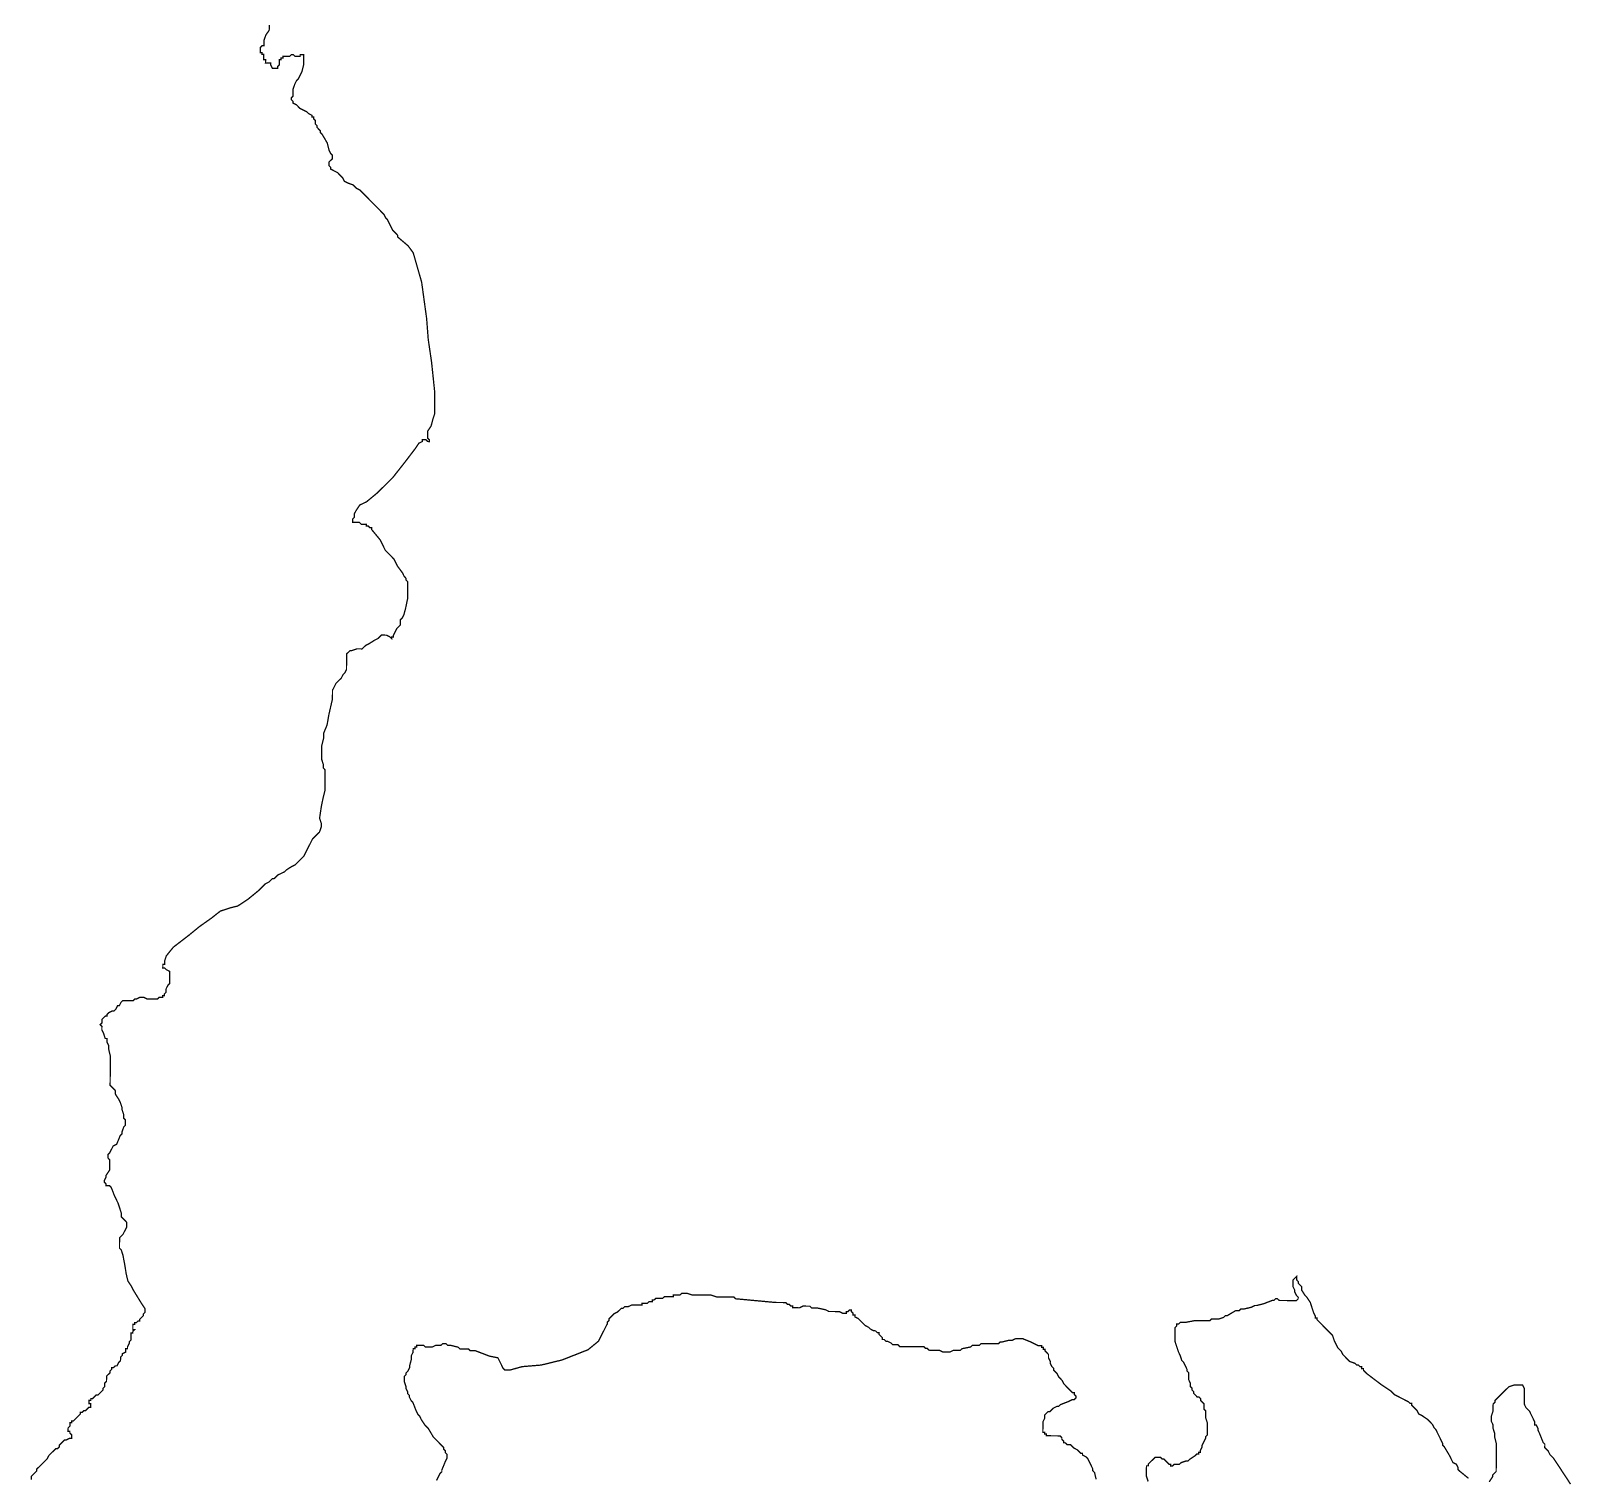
# Model space of a CAD drawing. Header units: metres. Extents: x 290190 to 339802, y 1811045 to 1991312.
# Drawn here: x 316633 to 320216, y 1868671 to 1872036 of the extents above; entities that cross this region are included whole.
import ezdxf

# ---------------------------------------------------------------- set-up
doc = ezdxf.new("R2010")
doc.units = ezdxf.units.M
doc.header["$MEASUREMENT"] = 0
doc.layers.add('HAZARDS LINE', color=1, linetype='Continuous')

msp = doc.modelspace()

# ---------------------------------------------------------------- linework, layer by layer
at = {"layer": 'HAZARDS LINE', "lineweight": 18}
for points in [[(316634.7, 1868665.9, 3.02, 3.02, 0), (316634.8, 1868673.9, 3.02, 3.02, 0), (316638.8, 1868677.9, 3.02, 3.02, 0), (316642.9, 1868681.9, 3.02, 3.02, 0), (316646.9, 1868685.9, 3.02, 3.02, 0), (316647, 1868690, 3.02, 3.02, 0), (316651, 1868694, 3.02, 3.02, 0), (316655.1, 1868698, 3.02, 3.02, 0), (316659.1, 1868702, 3.02, 3.02, 0), (316663.2, 1868706, 3.02, 3.02, 0), (316667.2, 1868710, 3.02, 3.02, 0), (316671.3, 1868714, 3.02, 3.02, 0), (316675.4, 1868722, 3.02, 3.02, 0), (316679.4, 1868726, 3.02, 3.02, 0), (316683.5, 1868730, 3.02, 3.02, 0), (316691.6, 1868738, 3.02, 3.02, 0), (316695.6, 1868738, 3.02, 3.02, 0), (316699.6, 1868742, 3.02, 3.02, 0), (316699.7, 1868746, 3.02, 3.02, 0), (316703.7, 1868750, 3.02, 3.02, 0), (316707.8, 1868754, 3.02, 3.02, 0), (316711.8, 1868758, 3.02, 3.02, 0), (316715.9, 1868758, 3.02, 3.02, 0), (316723.9, 1868762, 3.02, 3.02, 0), (316728, 1868761.9, 3.02, 3.02, 0), (316728, 1868766, 3.02, 3.02, 0), (316728, 1868770, 3.02, 3.02, 0), (316724, 1868774.1, 3.02, 3.02, 0), (316724, 1868778.1, 3.02, 3.02, 0), (316720, 1868778.1, 3.02, 3.02, 0), (316720, 1868782.1, 3.02, 3.02, 0), (316720.1, 1868786.2, 3.02, 3.02, 0), (316724.1, 1868790.2, 3.02, 3.02, 0), (316724.1, 1868794.2, 3.02, 3.02, 0), (316724.2, 1868798.2, 3.02, 3.02, 0), (316728.2, 1868798.2, 3.02, 3.02, 0), (316728.2, 1868802.2, 3.02, 3.02, 0), (316732.2, 1868802.2, 3.02, 3.02, 0), (316736.3, 1868806.2, 3.02, 3.02, 0), (316740.3, 1868810.2, 3.02, 3.02, 0), (316744.4, 1868814.2, 3.02, 3.02, 0), (316748.4, 1868818.2, 3.02, 3.02, 0), (316748.5, 1868822.2, 3.02, 3.02, 0), (316752.5, 1868822.2, 3.02, 3.02, 0), (316756.5, 1868826.2, 3.02, 3.02, 0), (316760.6, 1868826.2, 3.02, 3.02, 0), (316764.6, 1868830.2, 3.02, 3.02, 0), (316768.7, 1868834.2, 3.02, 3.02, 0), (316772.7, 1868834.1, 3.02, 3.02, 0), (316772.7, 1868838.2, 3.02, 3.02, 0), (316772.8, 1868842.2, 3.02, 3.02, 0), (316768.7, 1868842.2, 3.02, 3.02, 0), (316768.8, 1868846.3, 3.02, 3.02, 0), (316768.8, 1868850.3, 3.02, 3.02, 0), (316772.8, 1868850.3, 3.02, 3.02, 0), (316772.8, 1868854.3, 3.02, 3.02, 0), (316776.9, 1868854.3, 3.02, 3.02, 0), (316780.9, 1868858.3, 3.02, 3.02, 0), (316785, 1868862.3, 3.02, 3.02, 0), (316789, 1868862.2, 3.02, 3.02, 0), (316793, 1868866.2, 3.02, 3.02, 0), (316797.1, 1868870.2, 3.02, 3.02, 0), (316801.1, 1868874.2, 3.02, 3.02, 0), (316801.2, 1868878.3, 3.02, 3.02, 0), (316805.2, 1868882.3, 3.02, 3.02, 0), (316805.2, 1868886.3, 3.02, 3.02, 0), (316805.3, 1868890.3, 3.02, 3.02, 0), (316809.3, 1868894.3, 3.02, 3.02, 0), (316809.3, 1868898.3, 3.02, 3.02, 0), (316809.4, 1868902.4, 3.02, 3.02, 0), (316809.4, 1868906.4, 3.02, 3.02, 0), (316813.5, 1868910.4, 3.02, 3.02, 0), (316817.5, 1868914.4, 3.02, 3.02, 0), (316817.5, 1868918.4, 3.02, 3.02, 0), (316821.6, 1868922.4, 3.02, 3.02, 0), (316821.6, 1868926.5, 3.02, 3.02, 0), (316825.6, 1868926.4, 3.02, 3.02, 0), (316829.7, 1868930.4, 3.02, 3.02, 0), (316833.7, 1868930.4, 3.02, 3.02, 0), (316837.8, 1868938.4, 3.02, 3.02, 0), (316841.8, 1868942.4, 3.02, 3.02, 0), (316841.9, 1868946.5, 3.02, 3.02, 0), (316841.9, 1868950.5, 3.02, 3.02, 0), (316845.9, 1868954.5, 3.02, 3.02, 0), (316846, 1868958.5, 3.02, 3.02, 0), (316854, 1868962.5, 3.02, 3.02, 0), (316854.1, 1868966.5, 3.02, 3.02, 0), (316854.1, 1868970.5, 3.02, 3.02, 0), (316858.1, 1868970.5, 3.02, 3.02, 0), (316858.1, 1868974.5, 3.02, 3.02, 0), (316862.2, 1868982.6, 3.02, 3.02, 0), (316862.2, 1868986.6, 3.02, 3.02, 0), (316866.3, 1868990.6, 3.02, 3.02, 0), (316866.3, 1868994.6, 3.02, 3.02, 0), (316866.4, 1868998.7, 3.02, 3.02, 0), (316866.4, 1869002.7, 3.02, 3.02, 0), (316866.4, 1869006.7, 3.02, 3.02, 0), (316870.4, 1869006.7, 3.02, 3.02, 0), (316870.5, 1869010.7, 3.02, 3.02, 0), (316874.5, 1869014.7, 3.02, 3.02, 0), (316870.5, 1869014.7, 3.02, 3.02, 0), (316870.5, 1869018.8, 3.02, 3.02, 0), (316870.5, 1869022.8, 3.02, 3.02, 0), (316870.6, 1869026.8, 3.02, 3.02, 0), (316874.6, 1869026.8, 3.02, 3.02, 0), (316874.6, 1869030.8, 3.02, 3.02, 0), (316878.6, 1869030.8, 3.02, 3.02, 0), (316882.7, 1869034.8, 3.02, 3.02, 0), (316886.7, 1869034.8, 3.02, 3.02, 0), (316886.7, 1869038.8, 3.02, 3.02, 0), (316890.8, 1869042.8, 3.02, 3.02, 0), (316894.8, 1869046.8, 3.02, 3.02, 0), (316894.9, 1869050.8, 3.02, 3.02, 0), (316898.9, 1869054.8, 3.02, 3.02, 0), (316898.9, 1869058.9, 3.02, 3.02, 0), (316899, 1869062.9, 3.02, 3.02, 0), (316891, 1869075, 3.02, 3.02, 0), (316871.1, 1869107.4, 3.02, 3.02, 0), (316867.1, 1869115.4, 3.02, 3.02, 0), (316859.1, 1869127.6, 3.02, 3.02, 0), (316855.2, 1869143.7, 3.02, 3.02, 0), (316851.3, 1869167.9, 3.02, 3.02, 0), (316847.4, 1869188, 3.02, 3.02, 0), (316843.5, 1869200.2, 3.02, 3.02, 0), (316839.5, 1869204.2, 3.02, 3.02, 0), (316839.5, 1869208.2, 3.02, 3.02, 0), (316839.5, 1869212.3, 3.02, 3.02, 0), (316839.5, 1869216.3, 3.02, 3.02, 0), (316839.6, 1869220.3, 3.02, 3.02, 0), (316839.6, 1869228.4, 3.02, 3.02, 0), (316847.7, 1869236.4, 3.02, 3.02, 0), (316851.8, 1869244.4, 3.02, 3.02, 0), (316855.9, 1869252.4, 3.02, 3.02, 0), (316855.9, 1869260.5, 3.02, 3.02, 0), (316856, 1869264.5, 3.02, 3.02, 0), (316852, 1869268.6, 3.02, 3.02, 0), (316844, 1869276.7, 3.02, 3.02, 0), (316844, 1869284.7, 3.02, 3.02, 0), (316840.1, 1869296.8, 3.02, 3.02, 0), (316836.1, 1869308.9, 3.02, 3.02, 0), (316828.2, 1869325.1, 3.02, 3.02, 0), (316820.2, 1869345.3, 3.02, 3.02, 0), (316816.2, 1869349.3, 3.02, 3.02, 0), (316808.2, 1869349.4, 3.02, 3.02, 0), (316808.2, 1869353.4, 3.02, 3.02, 0), (316804.2, 1869357.5, 3.02, 3.02, 0), (316804.2, 1869361.5, 3.02, 3.02, 0), (316808.3, 1869369.5, 3.02, 3.02, 0), (316808.3, 1869373.5, 3.02, 3.02, 0), (316816.5, 1869385.6, 3.02, 3.02, 0), (316816.5, 1869397.6, 3.02, 3.02, 0), (316816.6, 1869409.7, 3.02, 3.02, 0), (316812.6, 1869413.8, 3.02, 3.02, 0), (316812.7, 1869421.8, 3.02, 3.02, 0), (316816.7, 1869425.8, 3.02, 3.02, 0), (316820.8, 1869433.9, 3.02, 3.02, 0), (316824.9, 1869441.9, 3.02, 3.02, 0), (316833, 1869445.9, 3.02, 3.02, 0), (316841.1, 1869465.9, 3.02, 3.02, 0), (316845.2, 1869469.9, 3.02, 3.02, 0), (316845.2, 1869474, 3.02, 3.02, 0), (316849.3, 1869486, 3.02, 3.02, 0), (316853.4, 1869490, 3.02, 3.02, 0), (316853.4, 1869494.1, 3.02, 3.02, 0), (316853.4, 1869498.1, 3.02, 3.02, 0), (316853.4, 1869502.1, 3.02, 3.02, 0), (316849.4, 1869506.2, 3.02, 3.02, 0), (316849.5, 1869510.2, 3.02, 3.02, 0), (316849.5, 1869514.2, 3.02, 3.02, 0), (316845.5, 1869526.3, 3.02, 3.02, 0), (316845.6, 1869530.4, 3.02, 3.02, 0), (316841.6, 1869542.5, 3.02, 3.02, 0), (316837.6, 1869550.5, 3.02, 3.02, 0), (316829.7, 1869562.7, 3.02, 3.02, 0), (316829.7, 1869566.7, 3.02, 3.02, 0), (316829.7, 1869570.7, 3.02, 3.02, 0), (316821.7, 1869578.8, 3.02, 3.02, 0), (316817.7, 1869582.9, 3.02, 3.02, 0), (316817.7, 1869586.9, 3.02, 3.02, 0), (316817.8, 1869590.9, 3.02, 3.02, 0), (316817.8, 1869599, 3.02, 3.02, 0), (316817.9, 1869611.1, 3.02, 3.02, 0), (316818.1, 1869639.3, 3.02, 3.02, 0), (316818.1, 1869647.3, 3.02, 3.02, 0), (316818.1, 1869651.3, 3.02, 3.02, 0), (316814.2, 1869667.5, 3.02, 3.02, 0), (316814.2, 1869671.5, 3.02, 3.02, 0), (316814.3, 1869675.5, 3.02, 3.02, 0), (316810.3, 1869683.6, 3.02, 3.02, 0), (316810.3, 1869691.7, 3.02, 3.02, 0), (316806.3, 1869691.7, 3.02, 3.02, 0), (316802.4, 1869703.8, 3.02, 3.02, 0), (316798.4, 1869711.9, 3.02, 3.02, 0), (316798.4, 1869715.9, 3.02, 3.02, 0), (316798.5, 1869719.9, 3.02, 3.02, 0), (316794.4, 1869724, 3.02, 3.02, 0), (316798.5, 1869728, 3.02, 3.02, 0), (316798.5, 1869732, 3.02, 3.02, 0), (316798.6, 1869736, 3.02, 3.02, 0), (316802.6, 1869740, 3.02, 3.02, 0), (316806.7, 1869744, 3.02, 3.02, 0), (316810.7, 1869744, 3.02, 3.02, 0), (316810.7, 1869748, 3.02, 3.02, 0), (316814.8, 1869752, 3.02, 3.02, 0), (316822.8, 1869756, 3.02, 3.02, 0), (316826.9, 1869756, 3.02, 3.02, 0), (316830.9, 1869760, 3.02, 3.02, 0), (316835, 1869768, 3.02, 3.02, 0), (316839, 1869768, 3.02, 3.02, 0), (316843.1, 1869776, 3.02, 3.02, 0), (316847.1, 1869780, 3.02, 3.02, 0), (316851.2, 1869780, 3.02, 3.02, 0), (316855.2, 1869780, 3.02, 3.02, 0), (316863.3, 1869779.9, 3.02, 3.02, 0), (316867.3, 1869779.9, 3.02, 3.02, 0), (316871.3, 1869779.9, 3.02, 3.02, 0), (316875.4, 1869783.9, 3.02, 3.02, 0), (316879.4, 1869783.8, 3.02, 3.02, 0), (316887.5, 1869787.8, 3.02, 3.02, 0), (316891.5, 1869787.8, 3.02, 3.02, 0), (316895.5, 1869787.8, 3.02, 3.02, 0), (316903.5, 1869783.7, 3.02, 3.02, 0), (316911.6, 1869783.6, 3.02, 3.02, 0), (316915.6, 1869783.6, 3.02, 3.02, 0), (316919.6, 1869783.6, 3.02, 3.02, 0), (316923.7, 1869783.6, 3.02, 3.02, 0), (316927.7, 1869783.5, 3.02, 3.02, 0), (316931.7, 1869787.5, 3.02, 3.02, 0), (316935.8, 1869787.5, 3.02, 3.02, 0), (316939.8, 1869787.5, 3.02, 3.02, 0), (316939.8, 1869791.5, 3.02, 3.02, 0), (316943.9, 1869791.5, 3.02, 3.02, 0), (316943.9, 1869795.5, 3.02, 3.02, 0), (316947.9, 1869799.5, 3.02, 3.02, 0), (316948, 1869807.6, 3.02, 3.02, 0), (316952.1, 1869815.6, 3.02, 3.02, 0), (316956.1, 1869819.6, 3.02, 3.02, 0), (316956.1, 1869823.6, 3.02, 3.02, 0), (316956.2, 1869827.6, 3.02, 3.02, 0), (316956.2, 1869835.7, 3.02, 3.02, 0), (316956.2, 1869839.7, 3.02, 3.02, 0), (316956.3, 1869843.8, 3.02, 3.02, 0), (316956.3, 1869847.8, 3.02, 3.02, 0), (316948.3, 1869851.9, 3.02, 3.02, 0), (316944.3, 1869855.9, 3.02, 3.02, 0), (316940.2, 1869855.9, 3.02, 3.02, 0), (316940.3, 1869860, 3.02, 3.02, 0), (316940.3, 1869864, 3.02, 3.02, 0), (316944.3, 1869864, 3.02, 3.02, 0), (316944.3, 1869868, 3.02, 3.02, 0), (316944.4, 1869872, 3.02, 3.02, 0), (316948.5, 1869884.1, 3.02, 3.02, 0), (316964.7, 1869904.1, 3.02, 3.02, 0), (317001.1, 1869932.1, 3.02, 3.02, 0), (317025.4, 1869952, 3.02, 3.02, 0), (317053.7, 1869972, 3.02, 3.02, 0), (317073.9, 1869988, 3.02, 3.02, 0), (317098.1, 1869995.9, 3.02, 3.02, 0), (317114.3, 1869999.8, 3.02, 3.02, 0), (317126.4, 1870007.8, 3.02, 3.02, 0), (317138.5, 1870015.8, 3.02, 3.02, 0), (317162.8, 1870035.7, 3.02, 3.02, 0), (317170.9, 1870043.7, 3.02, 3.02, 0), (317179, 1870051.7, 3.02, 3.02, 0), (317187.1, 1870055.7, 3.02, 3.02, 0), (317195.2, 1870063.7, 3.02, 3.02, 0), (317199.2, 1870063.7, 3.02, 3.02, 0), (317207.3, 1870071.7, 3.02, 3.02, 0), (317215.4, 1870075.7, 3.02, 3.02, 0), (317223.5, 1870079.6, 3.02, 3.02, 0), (317227.5, 1870083.7, 3.02, 3.02, 0), (317239.7, 1870091.6, 3.02, 3.02, 0), (317247.8, 1870095.6, 3.02, 3.02, 0), (317255.9, 1870103.6, 3.02, 3.02, 0), (317268, 1870115.6, 3.02, 3.02, 0), (317276.2, 1870131.7, 3.02, 3.02, 0), (317284.3, 1870147.7, 3.02, 3.02, 0), (317288.4, 1870155.8, 3.02, 3.02, 0), (317296.5, 1870163.8, 3.02, 3.02, 0), (317304.6, 1870171.8, 3.02, 3.02, 0), (317308.7, 1870183.8, 3.02, 3.02, 0), (317308.8, 1870191.9, 3.02, 3.02, 0), (317304.8, 1870204, 3.02, 3.02, 0), (317309, 1870232.1, 3.02, 3.02, 0), (317313.2, 1870252.2, 3.02, 3.02, 0), (317317.3, 1870268.3, 3.02, 3.02, 0), (317317.4, 1870284.4, 3.02, 3.02, 0), (317317.6, 1870316.6, 3.02, 3.02, 0), (317313.6, 1870320.7, 3.02, 3.02, 0), (317313.6, 1870324.7, 3.02, 3.02, 0), (317313.7, 1870328.7, 3.02, 3.02, 0), (317309.7, 1870340.9, 3.02, 3.02, 0), (317309.8, 1870357, 3.02, 3.02, 0), (317309.9, 1870373.1, 3.02, 3.02, 0), (317314, 1870389.2, 3.02, 3.02, 0), (317314.1, 1870401.2, 3.02, 3.02, 0), (317322.3, 1870421.3, 3.02, 3.02, 0), (317326.5, 1870445.5, 3.02, 3.02, 0), (317334.8, 1870481.6, 3.02, 3.02, 0), (317334.8, 1870485.7, 3.02, 3.02, 0), (317334.8, 1870489.7, 3.02, 3.02, 0), (317334.9, 1870501.8, 3.02, 3.02, 0), (317339, 1870509.8, 3.02, 3.02, 0), (317343, 1870517.8, 3.02, 3.02, 0), (317347.1, 1870521.8, 3.02, 3.02, 0), (317355.2, 1870529.8, 3.02, 3.02, 0), (317359.3, 1870537.9, 3.02, 3.02, 0), (317363.3, 1870541.9, 3.02, 3.02, 0), (317367.4, 1870549.9, 3.02, 3.02, 0), (317367.5, 1870566, 3.02, 3.02, 0), (317367.6, 1870582.1, 3.02, 3.02, 0), (317367.6, 1870586.1, 3.02, 3.02, 0), (317371.7, 1870590.1, 3.02, 3.02, 0), (317375.7, 1870594.1, 3.02, 3.02, 0), (317379.8, 1870594.1, 3.02, 3.02, 0), (317391.9, 1870598.1, 3.02, 3.02, 0), (317403.9, 1870598, 3.02, 3.02, 0), (317412, 1870606, 3.02, 3.02, 0), (317420.1, 1870610, 3.02, 3.02, 0), (317432.2, 1870617.9, 3.02, 3.02, 0), (317440.3, 1870621.9, 3.02, 3.02, 0), (317448.4, 1870629.9, 3.02, 3.02, 0), (317452.5, 1870629.9, 3.02, 3.02, 0), (317456.5, 1870629.9, 3.02, 3.02, 0), (317460.5, 1870629.8, 3.02, 3.02, 0), (317468.5, 1870625.8, 3.02, 3.02, 0), (317472.5, 1870621.7, 3.02, 3.02, 0), (317472.6, 1870625.7, 3.02, 3.02, 0), (317476.6, 1870625.7, 3.02, 3.02, 0), (317476.6, 1870629.7, 3.02, 3.02, 0), (317480.7, 1870637.8, 3.02, 3.02, 0), (317484.8, 1870645.8, 3.02, 3.02, 0), (317492.9, 1870653.8, 3.02, 3.02, 0), (317492.9, 1870665.9, 3.02, 3.02, 0), (317497, 1870669.9, 3.02, 3.02, 0), (317501.1, 1870677.9, 3.02, 3.02, 0), (317505.2, 1870694, 3.02, 3.02, 0), (317509.4, 1870714.1, 3.02, 3.02, 0), (317509.4, 1870722.2, 3.02, 3.02, 0), (317509.5, 1870730.2, 3.02, 3.02, 0), (317509.6, 1870750.3, 3.02, 3.02, 0), (317509.6, 1870754.4, 3.02, 3.02, 0), (317505.6, 1870758.4, 3.02, 3.02, 0), (317505.6, 1870762.4, 3.02, 3.02, 0), (317501.6, 1870766.5, 3.02, 3.02, 0), (317497.7, 1870774.6, 3.02, 3.02, 0), (317485.7, 1870790.8, 3.02, 3.02, 0), (317477.7, 1870806.9, 3.02, 3.02, 0), (317473.7, 1870811, 3.02, 3.02, 0), (317465.7, 1870819.1, 3.02, 3.02, 0), (317461.7, 1870823.1, 3.02, 3.02, 0), (317457.7, 1870827.2, 3.02, 3.02, 0), (317445.8, 1870851.4, 3.02, 3.02, 0), (317425.8, 1870875.7, 3.02, 3.02, 0), (317425.9, 1870879.7, 3.02, 3.02, 0), (317421.8, 1870879.8, 3.02, 3.02, 0), (317417.8, 1870883.8, 3.02, 3.02, 0), (317413.8, 1870883.8, 3.02, 3.02, 0), (317413.8, 1870887.9, 3.02, 3.02, 0), (317409.8, 1870887.9, 3.02, 3.02, 0), (317401.7, 1870887.9, 3.02, 3.02, 0), (317397.7, 1870892, 3.02, 3.02, 0), (317393.7, 1870892, 3.02, 3.02, 0), (317389.7, 1870892, 3.02, 3.02, 0), (317385.7, 1870892.1, 3.02, 3.02, 0), (317381.6, 1870892.1, 3.02, 3.02, 0), (317381.7, 1870896.1, 3.02, 3.02, 0), (317381.7, 1870900.1, 3.02, 3.02, 0), (317385.7, 1870904.1, 3.02, 3.02, 0), (317385.8, 1870912.2, 3.02, 3.02, 0), (317389.9, 1870920.2, 3.02, 3.02, 0), (317398, 1870932.3, 3.02, 3.02, 0), (317414.2, 1870940.2, 3.02, 3.02, 0), (317438.4, 1870960.2, 3.02, 3.02, 0), (317462.8, 1870984.2, 3.02, 3.02, 0), (317474.9, 1870996.2, 3.02, 3.02, 0), (317503.3, 1871032.3, 3.02, 3.02, 0), (317527.7, 1871064.3, 3.02, 3.02, 0), (317535.8, 1871076.4, 3.02, 3.02, 0), (317543.9, 1871080.3, 3.02, 3.02, 0), (317543.9, 1871084.4, 3.02, 3.02, 0), (317547.9, 1871084.3, 3.02, 3.02, 0), (317552, 1871084.3, 3.02, 3.02, 0), (317556, 1871080.3, 3.02, 3.02, 0), (317560, 1871080.2, 3.02, 3.02, 0), (317560, 1871084.3, 3.02, 3.02, 0), (317556, 1871088.3, 3.02, 3.02, 0), (317556, 1871092.3, 3.02, 3.02, 0), (317556.1, 1871100.4, 3.02, 3.02, 0), (317556.1, 1871104.4, 3.02, 3.02, 0), (317564.2, 1871116.4, 3.02, 3.02, 0), (317568.4, 1871132.5, 3.02, 3.02, 0), (317572.5, 1871144.6, 3.02, 3.02, 0), (317572.6, 1871156.7, 3.02, 3.02, 0), (317572.7, 1871172.8, 3.02, 3.02, 0), (317572.8, 1871192.9, 3.02, 3.02, 0), (317569, 1871229.2, 3.02, 3.02, 0), (317565.2, 1871265.4, 3.02, 3.02, 0), (317557.5, 1871317.8, 3.02, 3.02, 0), (317553.8, 1871366.2, 3.02, 3.02, 0), (317549.9, 1871394.4, 3.02, 3.02, 0), (317542.2, 1871450.8, 3.02, 3.02, 0), (317522.5, 1871519.4, 3.02, 3.02, 0), (317510.5, 1871535.6, 3.02, 3.02, 0), (317486.5, 1871555.9, 3.02, 3.02, 0), (317486.5, 1871559.9, 3.02, 3.02, 0), (317482.5, 1871564, 3.02, 3.02, 0), (317478.5, 1871568, 3.02, 3.02, 0), (317474.5, 1871572.1, 3.02, 3.02, 0), (317466.6, 1871588.2, 3.02, 3.02, 0), (317462.6, 1871596.3, 3.02, 3.02, 0), (317458.6, 1871600.4, 3.02, 3.02, 0), (317454.6, 1871608.4, 3.02, 3.02, 0), (317438.6, 1871624.6, 3.02, 3.02, 0), (317426.6, 1871636.8, 3.02, 3.02, 0), (317418.6, 1871644.9, 3.02, 3.02, 0), (317414.6, 1871649, 3.02, 3.02, 0), (317406.6, 1871657.1, 3.02, 3.02, 0), (317398.6, 1871665.2, 3.02, 3.02, 0), (317390.6, 1871669.2, 3.02, 3.02, 0), (317382.6, 1871677.3, 3.02, 3.02, 0), (317370.5, 1871681.4, 3.02, 3.02, 0), (317362.5, 1871685.5, 3.02, 3.02, 0), (317358.5, 1871693.6, 3.02, 3.02, 0), (317354.5, 1871697.7, 3.02, 3.02, 0), (317350.5, 1871701.7, 3.02, 3.02, 0), (317346.5, 1871705.8, 3.02, 3.02, 0), (317338.5, 1871709.8, 3.02, 3.02, 0), (317330.5, 1871713.9, 3.02, 3.02, 0), (317330.5, 1871717.9, 3.02, 3.02, 0), (317326.5, 1871722, 3.02, 3.02, 0), (317326.5, 1871726, 3.02, 3.02, 0), (317326.6, 1871730.1, 3.02, 3.02, 0), (317330.6, 1871734.1, 3.02, 3.02, 0), (317334.7, 1871738.1, 3.02, 3.02, 0), (317334.7, 1871746.1, 3.02, 3.02, 0), (317330.7, 1871750.2, 3.02, 3.02, 0), (317326.7, 1871758.2, 3.02, 3.02, 0), (317322.8, 1871774.4, 3.02, 3.02, 0), (317310.9, 1871794.6, 3.02, 3.02, 0), (317306.9, 1871798.6, 3.02, 3.02, 0), (317306.9, 1871802.7, 3.02, 3.02, 0), (317302.9, 1871806.7, 3.02, 3.02, 0), (317298.9, 1871810.8, 3.02, 3.02, 0), (317298.9, 1871814.8, 3.02, 3.02, 0), (317294.9, 1871818.8, 3.02, 3.02, 0), (317295, 1871826.9, 3.02, 3.02, 0), (317291, 1871831, 3.02, 3.02, 0), (317291, 1871835, 3.02, 3.02, 0), (317287, 1871835, 3.02, 3.02, 0), (317287, 1871839, 3.02, 3.02, 0), (317279, 1871843.1, 3.02, 3.02, 0), (317275, 1871847.2, 3.02, 3.02, 0), (317266.9, 1871851.2, 3.02, 3.02, 0), (317258.9, 1871855.3, 3.02, 3.02, 0), (317254.9, 1871859.4, 3.02, 3.02, 0), (317250.9, 1871863.4, 3.02, 3.02, 0), (317242.9, 1871867.5, 3.02, 3.02, 0), (317242.9, 1871871.5, 3.02, 3.02, 0), (317238.9, 1871875.6, 3.02, 3.02, 0), (317238.9, 1871879.6, 3.02, 3.02, 0), (317243, 1871883.6, 3.02, 3.02, 0), (317243, 1871887.6, 3.02, 3.02, 0), (317243.1, 1871899.7, 3.02, 3.02, 0), (317247.2, 1871911.8, 3.02, 3.02, 0), (317251.3, 1871919.8, 3.02, 3.02, 0), (317255.3, 1871923.8, 3.02, 3.02, 0), (317259.4, 1871931.8, 3.02, 3.02, 0), (317263.5, 1871939.9, 3.02, 3.02, 0), (317267.6, 1871955.9, 3.02, 3.02, 0), (317267.6, 1871960, 3.02, 3.02, 0), (317267.7, 1871968, 3.02, 3.02, 0), (317267.7, 1871972, 3.02, 3.02, 0), (317267.7, 1871976.1, 3.02, 3.02, 0), (317267.7, 1871980.1, 3.02, 3.02, 0), (317263.7, 1871980.1, 3.02, 3.02, 0), (317259.7, 1871980.1, 3.02, 3.02, 0), (317259.7, 1871976.1, 3.02, 3.02, 0), (317255.6, 1871976.1, 3.02, 3.02, 0), (317251.6, 1871976.2, 3.02, 3.02, 0), (317247.6, 1871976.2, 3.02, 3.02, 0), (317243.6, 1871980.2, 3.02, 3.02, 0), (317239.6, 1871980.3, 3.02, 3.02, 0), (317235.5, 1871976.3, 3.02, 3.02, 0), (317231.5, 1871976.3, 3.02, 3.02, 0), (317227.5, 1871976.3, 3.02, 3.02, 0), (317223.4, 1871976.3, 3.02, 3.02, 0), (317219.4, 1871976.4, 3.02, 3.02, 0), (317219.4, 1871972.3, 3.02, 3.02, 0), (317215.4, 1871972.4, 3.02, 3.02, 0), (317215.3, 1871968.3, 3.02, 3.02, 0), (317211.3, 1871968.4, 3.02, 3.02, 0), (317211.3, 1871964.3, 3.02, 3.02, 0), (317211.3, 1871960.3, 3.02, 3.02, 0), (317211.2, 1871956.3, 3.02, 3.02, 0), (317207.2, 1871952.3, 3.02, 3.02, 0), (317207.2, 1871948.3, 3.02, 3.02, 0), (317203.1, 1871948.3, 3.02, 3.02, 0), (317199.1, 1871948.3, 3.02, 3.02, 0), (317195.1, 1871948.3, 3.02, 3.02, 0), (317191.1, 1871956.4, 3.02, 3.02, 0), (317191.1, 1871960.4, 3.02, 3.02, 0), (317187.1, 1871960.5, 3.02, 3.02, 0), (317183.1, 1871960.5, 3.02, 3.02, 0), (317179, 1871960.5, 3.02, 3.02, 0), (317179.1, 1871964.5, 3.02, 3.02, 0), (317179.1, 1871968.6, 3.02, 3.02, 0), (317175.1, 1871968.6, 3.02, 3.02, 0), (317175.1, 1871972.6, 3.02, 3.02, 0), (317175.1, 1871976.7, 3.02, 3.02, 0), (317175.1, 1871980.7, 3.02, 3.02, 0), (317171.1, 1871980.7, 3.02, 3.02, 0), (317171.1, 1871984.7, 3.02, 3.02, 0), (317167.1, 1871984.8, 3.02, 3.02, 0), (317167.1, 1871988.8, 3.02, 3.02, 0), (317167.2, 1871992.8, 3.02, 3.02, 0), (317167.2, 1871996.8, 3.02, 3.02, 0), (317171.2, 1872000.8, 3.02, 3.02, 0), (317175.3, 1872000.8, 3.02, 3.02, 0), (317175.3, 1872008.9, 3.02, 3.02, 0), (317175.4, 1872012.9, 3.02, 3.02, 0), (317179.5, 1872025, 3.02, 3.02, 0), (317187.6, 1872037, 3.02, 3.02, 0), (317187.7, 1872049.1, 3.02, 3.02, 0)], [(319976.6, 1868668.9, 3.02, 3.02, 0), (319956.6, 1868685.1, 3.02, 3.02, 0), (319952.6, 1868689.2, 3.02, 3.02, 0), (319952.6, 1868693.2, 3.02, 3.02, 0), (319948.6, 1868701.3, 3.02, 3.02, 0), (319940.6, 1868705.3, 3.02, 3.02, 0), (319932.7, 1868721.5, 3.02, 3.02, 0), (319920.7, 1868741.7, 3.02, 3.02, 0), (319916.7, 1868745.8, 3.02, 3.02, 0), (319916.7, 1868749.8, 3.02, 3.02, 0), (319904.8, 1868774, 3.02, 3.02, 0), (319900.8, 1868782.1, 3.02, 3.02, 0), (319896.8, 1868786.2, 3.02, 3.02, 0), (319892.9, 1868794.2, 3.02, 3.02, 0), (319888.9, 1868798.3, 3.02, 3.02, 0), (319884.9, 1868802.3, 3.02, 3.02, 0), (319880.9, 1868806.4, 3.02, 3.02, 0), (319868.8, 1868814.5, 3.02, 3.02, 0), (319860.8, 1868818.6, 3.02, 3.02, 0), (319856.8, 1868826.7, 3.02, 3.02, 0), (319848.8, 1868834.8, 3.02, 3.02, 0), (319844.8, 1868838.8, 3.02, 3.02, 0), (319844.8, 1868842.9, 3.02, 3.02, 0), (319840.8, 1868842.9, 3.02, 3.02, 0), (319836.8, 1868846.9, 3.02, 3.02, 0), (319828.8, 1868851, 3.02, 3.02, 0), (319804.7, 1868863.3, 3.02, 3.02, 0), (319796.7, 1868871.4, 3.02, 3.02, 0), (319772.7, 1868887.6, 3.02, 3.02, 0), (319756.6, 1868899.8, 3.02, 3.02, 0), (319740.6, 1868912, 3.02, 3.02, 0), (319736.6, 1868916, 3.02, 3.02, 0), (319732.6, 1868920.1, 3.02, 3.02, 0), (319732.6, 1868924.1, 3.02, 3.02, 0), (319728.6, 1868924.1, 3.02, 3.02, 0), (319728.6, 1868928.2, 3.02, 3.02, 0), (319724.6, 1868928.2, 3.02, 3.02, 0), (319720.6, 1868932.2, 3.02, 3.02, 0), (319716.6, 1868932.3, 3.02, 3.02, 0), (319712.6, 1868936.3, 3.02, 3.02, 0), (319700.5, 1868940.4, 3.02, 3.02, 0), (319696.5, 1868944.5, 3.02, 3.02, 0), (319688.5, 1868952.6, 3.02, 3.02, 0), (319684.5, 1868956.6, 3.02, 3.02, 0), (319680.5, 1868964.7, 3.02, 3.02, 0), (319672.5, 1868972.8, 3.02, 3.02, 0), (319668.6, 1868980.9, 3.02, 3.02, 0), (319664.6, 1868989, 3.02, 3.02, 0), (319660.6, 1869001.1, 3.02, 3.02, 0), (319656.6, 1869005.1, 3.02, 3.02, 0), (319652.6, 1869009.2, 3.02, 3.02, 0), (319648.6, 1869013.2, 3.02, 3.02, 0), (319644.6, 1869017.3, 3.02, 3.02, 0), (319632.6, 1869029.5, 3.02, 3.02, 0), (319624.6, 1869037.6, 3.02, 3.02, 0), (319624.7, 1869041.6, 3.02, 3.02, 0), (319620.6, 1869041.6, 3.02, 3.02, 0), (319620.7, 1869045.6, 3.02, 3.02, 0), (319616.7, 1869053.7, 3.02, 3.02, 0), (319612.7, 1869065.8, 3.02, 3.02, 0), (319608.8, 1869077.9, 3.02, 3.02, 0), (319600.8, 1869090.1, 3.02, 3.02, 0), (319596.8, 1869094.1, 3.02, 3.02, 0), (319588.8, 1869106.2, 3.02, 3.02, 0), (319588.9, 1869114.3, 3.02, 3.02, 0), (319580.9, 1869122.4, 3.02, 3.02, 0), (319580.9, 1869126.4, 3.02, 3.02, 0), (319576.9, 1869130.5, 3.02, 3.02, 0), (319577, 1869138.5, 3.02, 3.02, 0), (319572.9, 1869134.5, 3.02, 3.02, 0), (319568.9, 1869130.5, 3.02, 3.02, 0), (319568.7, 1869114.4, 3.02, 3.02, 0), (319572.7, 1869106.3, 3.02, 3.02, 0), (319572.7, 1869102.3, 3.02, 3.02, 0), (319576.7, 1869094.2, 3.02, 3.02, 0), (319580.7, 1869090.2, 3.02, 3.02, 0), (319580.6, 1869086.2, 3.02, 3.02, 0), (319576.6, 1869082.2, 3.02, 3.02, 0), (319536.3, 1869082.4, 3.02, 3.02, 0), (319532.3, 1869086.5, 3.02, 3.02, 0), (319528.3, 1869086.5, 3.02, 3.02, 0), (319524.3, 1869082.5, 3.02, 3.02, 0), (319520.2, 1869082.5, 3.02, 3.02, 0), (319500, 1869074.6, 3.02, 3.02, 0), (319483.9, 1869070.7, 3.02, 3.02, 0), (319479.9, 1869070.7, 3.02, 3.02, 0), (319471.8, 1869066.7, 3.02, 3.02, 0), (319455.7, 1869062.8, 3.02, 3.02, 0), (319447.6, 1869062.8, 3.02, 3.02, 0), (319443.6, 1869058.8, 3.02, 3.02, 0), (319435.5, 1869058.9, 3.02, 3.02, 0), (319415.3, 1869046.9, 3.02, 3.02, 0), (319411.3, 1869047, 3.02, 3.02, 0), (319407.2, 1869043, 3.02, 3.02, 0), (319395.1, 1869039, 3.02, 3.02, 0), (319379, 1869039.1, 3.02, 3.02, 0), (319375, 1869035.1, 3.02, 3.02, 0), (319338.7, 1869035.3, 3.02, 3.02, 0), (319318.6, 1869031.4, 3.02, 3.02, 0), (319306.5, 1869031.5, 3.02, 3.02, 0), (319302.5, 1869027.5, 3.02, 3.02, 0), (319298.4, 1869027.5, 3.02, 3.02, 0), (319298.4, 1869023.5, 3.02, 3.02, 0), (319294.4, 1869019.5, 3.02, 3.02, 0), (319294.2, 1868987.3, 3.02, 3.02, 0), (319298.1, 1868975.2, 3.02, 3.02, 0), (319302.1, 1868963.1, 3.02, 3.02, 0), (319306, 1868955, 3.02, 3.02, 0), (319310, 1868942.9, 3.02, 3.02, 0), (319314, 1868938.9, 3.02, 3.02, 0), (319318, 1868930.8, 3.02, 3.02, 0), (319321.9, 1868922.7, 3.02, 3.02, 0), (319321.9, 1868918.7, 3.02, 3.02, 0), (319325.9, 1868914.6, 3.02, 3.02, 0), (319325.8, 1868898.5, 3.02, 3.02, 0), (319329.8, 1868890.4, 3.02, 3.02, 0), (319329.7, 1868882.4, 3.02, 3.02, 0), (319333.7, 1868878.3, 3.02, 3.02, 0), (319333.7, 1868874.3, 3.02, 3.02, 0), (319337.7, 1868870.2, 3.02, 3.02, 0), (319337.7, 1868866.2, 3.02, 3.02, 0), (319341.7, 1868862.2, 3.02, 3.02, 0), (319345.7, 1868858.1, 3.02, 3.02, 0), (319349.7, 1868858.1, 3.02, 3.02, 0), (319353.7, 1868854, 3.02, 3.02, 0), (319353.7, 1868850, 3.02, 3.02, 0), (319361.7, 1868841.9, 3.02, 3.02, 0), (319361.6, 1868829.8, 3.02, 3.02, 0), (319365.6, 1868825.8, 3.02, 3.02, 0), (319365.5, 1868809.7, 3.02, 3.02, 0), (319369.5, 1868797.6, 3.02, 3.02, 0), (319369.3, 1868769.4, 3.02, 3.02, 0), (319365.2, 1868765.4, 3.02, 3.02, 0), (319365.2, 1868761.3, 3.02, 3.02, 0), (319361.1, 1868753.3, 3.02, 3.02, 0), (319357, 1868745.3, 3.02, 3.02, 0), (319357, 1868741.3, 3.02, 3.02, 0), (319352.9, 1868733.2, 3.02, 3.02, 0), (319352.9, 1868729.2, 3.02, 3.02, 0), (319348.9, 1868729.2, 3.02, 3.02, 0), (319348.9, 1868725.2, 3.02, 3.02, 0), (319344.8, 1868725.2, 3.02, 3.02, 0), (319340.8, 1868721.2, 3.02, 3.02, 0), (319328.7, 1868713.2, 3.02, 3.02, 0), (319324.6, 1868709.2, 3.02, 3.02, 0), (319320.6, 1868709.3, 3.02, 3.02, 0), (319308.5, 1868705.3, 3.02, 3.02, 0), (319304.4, 1868701.3, 3.02, 3.02, 0), (319292.3, 1868701.4, 3.02, 3.02, 0), (319288.3, 1868697.4, 3.02, 3.02, 0), (319284.3, 1868697.4, 3.02, 3.02, 0), (319284.3, 1868701.4, 3.02, 3.02, 0), (319280.3, 1868701.5, 3.02, 3.02, 0), (319276.3, 1868705.5, 3.02, 3.02, 0), (319272.3, 1868709.6, 3.02, 3.02, 0), (319268.3, 1868713.6, 3.02, 3.02, 0), (319264.2, 1868713.7, 3.02, 3.02, 0), (319260.2, 1868717.7, 3.02, 3.02, 0), (319248.2, 1868717.8, 3.02, 3.02, 0), (319240.1, 1868709.8, 3.02, 3.02, 0), (319231.9, 1868701.8, 3.02, 3.02, 0), (319231.9, 1868697.8, 3.02, 3.02, 0), (319227.9, 1868697.8, 3.02, 3.02, 0), (319227.7, 1868673.6, 3.02, 3.02, 0), (319231.7, 1868661.5, 3.02, 3.02, 0)], [(319110.9, 1868666.3, 3.02, 3.02, 0), (319107, 1868682.4, 3.02, 3.02, 0), (319103, 1868686.5, 3.02, 3.02, 0), (319103, 1868690.5, 3.02, 3.02, 0), (319099.1, 1868698.6, 3.02, 3.02, 0), (319095.1, 1868706.7, 3.02, 3.02, 0), (319091.1, 1868714.8, 3.02, 3.02, 0), (319087.1, 1868718.8, 3.02, 3.02, 0), (319079.1, 1868722.9, 3.02, 3.02, 0), (319079.1, 1868726.9, 3.02, 3.02, 0), (319075.1, 1868726.9, 3.02, 3.02, 0), (319067.1, 1868735, 3.02, 3.02, 0), (319059.1, 1868739.1, 3.02, 3.02, 0), (319055.1, 1868743.2, 3.02, 3.02, 0), (319051.1, 1868747.2, 3.02, 3.02, 0), (319043, 1868747.3, 3.02, 3.02, 0), (319039, 1868751.3, 3.02, 3.02, 0), (319035, 1868751.4, 3.02, 3.02, 0), (319035, 1868755.4, 3.02, 3.02, 0), (319031, 1868759.4, 3.02, 3.02, 0), (319031, 1868763.5, 3.02, 3.02, 0), (319027, 1868767.5, 3.02, 3.02, 0), (319023, 1868767.5, 3.02, 3.02, 0), (319019, 1868767.6, 3.02, 3.02, 0), (319014.9, 1868767.6, 3.02, 3.02, 0), (319006.9, 1868767.6, 3.02, 3.02, 0), (319002.9, 1868767.7, 3.02, 3.02, 0), (318998.8, 1868767.7, 3.02, 3.02, 0), (318994.8, 1868767.7, 3.02, 3.02, 0), (318994.8, 1868771.7, 3.02, 3.02, 0), (318990.8, 1868771.8, 3.02, 3.02, 0), (318990.8, 1868775.8, 3.02, 3.02, 0), (318986.8, 1868775.8, 3.02, 3.02, 0), (318986.8, 1868779.8, 3.02, 3.02, 0), (318986.9, 1868783.9, 3.02, 3.02, 0), (318986.9, 1868787.9, 3.02, 3.02, 0), (318986.9, 1868796, 3.02, 3.02, 0), (318987, 1868800, 3.02, 3.02, 0), (318991, 1868808, 3.02, 3.02, 0), (318991.1, 1868812, 3.02, 3.02, 0), (318991.1, 1868816.1, 3.02, 3.02, 0), (318995.1, 1868820.1, 3.02, 3.02, 0), (318999.2, 1868824.1, 3.02, 3.02, 0), (319003.2, 1868824, 3.02, 3.02, 0), (319007.3, 1868828, 3.02, 3.02, 0), (319011.3, 1868832, 3.02, 3.02, 0), (319019.4, 1868836, 3.02, 3.02, 0), (319023.4, 1868836, 3.02, 3.02, 0), (319027.5, 1868840, 3.02, 3.02, 0), (319047.7, 1868847.9, 3.02, 3.02, 0), (319055.7, 1868851.9, 3.02, 3.02, 0), (319059.8, 1868851.9, 3.02, 3.02, 0), (319063.8, 1868855.9, 3.02, 3.02, 0), (319063.8, 1868859.9, 3.02, 3.02, 0), (319059.8, 1868863.9, 3.02, 3.02, 0), (319059.9, 1868868, 3.02, 3.02, 0), (319055.8, 1868868, 3.02, 3.02, 0), (319051.8, 1868872.1, 3.02, 3.02, 0), (319039.8, 1868884.2, 3.02, 3.02, 0), (319035.8, 1868888.3, 3.02, 3.02, 0), (319031.9, 1868896.3, 3.02, 3.02, 0), (319027.9, 1868900.4, 3.02, 3.02, 0), (319023.9, 1868904.4, 3.02, 3.02, 0), (319019.9, 1868912.5, 3.02, 3.02, 0), (319015.9, 1868916.6, 3.02, 3.02, 0), (319011.9, 1868920.6, 3.02, 3.02, 0), (319011.9, 1868924.7, 3.02, 3.02, 0), (319007.9, 1868928.7, 3.02, 3.02, 0), (319003.9, 1868936.8, 3.02, 3.02, 0), (319004, 1868940.8, 3.02, 3.02, 0), (319000, 1868948.9, 3.02, 3.02, 0), (319000, 1868952.9, 3.02, 3.02, 0), (319000, 1868956.9, 3.02, 3.02, 0), (318996, 1868961, 3.02, 3.02, 0), (318992, 1868965.1, 3.02, 3.02, 0), (318992.1, 1868969.1, 3.02, 3.02, 0), (318988, 1868969.1, 3.02, 3.02, 0), (318988.1, 1868973.1, 3.02, 3.02, 0), (318984, 1868973.2, 3.02, 3.02, 0), (318984.1, 1868977.2, 3.02, 3.02, 0), (318976, 1868977.2, 3.02, 3.02, 0), (318960, 1868985.4, 3.02, 3.02, 0), (318939.9, 1868993.6, 3.02, 3.02, 0), (318935.9, 1868993.6, 3.02, 3.02, 0), (318931.8, 1868993.6, 3.02, 3.02, 0), (318927.8, 1868993.6, 3.02, 3.02, 0), (318923.8, 1868993.7, 3.02, 3.02, 0), (318915.7, 1868989.7, 3.02, 3.02, 0), (318907.6, 1868989.7, 3.02, 3.02, 0), (318891.5, 1868985.8, 3.02, 3.02, 0), (318887.5, 1868985.9, 3.02, 3.02, 0), (318883.4, 1868981.8, 3.02, 3.02, 0), (318867.3, 1868982, 3.02, 3.02, 0), (318843.2, 1868982.1, 3.02, 3.02, 0), (318839.1, 1868978.1, 3.02, 3.02, 0), (318831.1, 1868978.2, 3.02, 3.02, 0), (318823, 1868978.2, 3.02, 3.02, 0), (318819, 1868974.2, 3.02, 3.02, 0), (318798.8, 1868970.3, 3.02, 3.02, 0), (318794.8, 1868966.3, 3.02, 3.02, 0), (318790.7, 1868966.3, 3.02, 3.02, 0), (318786.7, 1868966.4, 3.02, 3.02, 0), (318778.7, 1868966.4, 3.02, 3.02, 0), (318770.6, 1868962.4, 3.02, 3.02, 0), (318762.5, 1868962.5, 3.02, 3.02, 0), (318754.5, 1868962.5, 3.02, 3.02, 0), (318746.4, 1868966.6, 3.02, 3.02, 0), (318742.4, 1868966.6, 3.02, 3.02, 0), (318734.4, 1868966.7, 3.02, 3.02, 0), (318726.3, 1868966.7, 3.02, 3.02, 0), (318722.3, 1868966.8, 3.02, 3.02, 0), (318718.3, 1868970.8, 3.02, 3.02, 0), (318714.3, 1868970.8, 3.02, 3.02, 0), (318710.3, 1868974.9, 3.02, 3.02, 0), (318706.2, 1868974.9, 3.02, 3.02, 0), (318702.2, 1868974.9, 3.02, 3.02, 0), (318686.1, 1868975, 3.02, 3.02, 0), (318682.1, 1868975.1, 3.02, 3.02, 0), (318678, 1868975.1, 3.02, 3.02, 0), (318674, 1868975.1, 3.02, 3.02, 0), (318670, 1868975.1, 3.02, 3.02, 0), (318666, 1868975.2, 3.02, 3.02, 0), (318661.9, 1868975.2, 3.02, 3.02, 0), (318653.9, 1868975.2, 3.02, 3.02, 0), (318649.9, 1868979.3, 3.02, 3.02, 0), (318645.9, 1868979.3, 3.02, 3.02, 0), (318637.8, 1868979.4, 3.02, 3.02, 0), (318633.8, 1868983.4, 3.02, 3.02, 0), (318625.8, 1868987.5, 3.02, 3.02, 0), (318621.8, 1868987.5, 3.02, 3.02, 0), (318617.8, 1868991.6, 3.02, 3.02, 0), (318613.7, 1868991.6, 3.02, 3.02, 0), (318613.8, 1868995.6, 3.02, 3.02, 0), (318605.8, 1869003.7, 3.02, 3.02, 0), (318605.8, 1869007.8, 3.02, 3.02, 0), (318601.8, 1869007.8, 3.02, 3.02, 0), (318597.8, 1869011.8, 3.02, 3.02, 0), (318593.7, 1869011.9, 3.02, 3.02, 0), (318585.7, 1869016, 3.02, 3.02, 0), (318581.7, 1869020, 3.02, 3.02, 0), (318573.7, 1869024.1, 3.02, 3.02, 0), (318565.7, 1869032.2, 3.02, 3.02, 0), (318557.7, 1869040.3, 3.02, 3.02, 0), (318549.6, 1869044.4, 3.02, 3.02, 0), (318549.7, 1869048.4, 3.02, 3.02, 0), (318545.6, 1869048.4, 3.02, 3.02, 0), (318545.7, 1869052.4, 3.02, 3.02, 0), (318541.7, 1869056.5, 3.02, 3.02, 0), (318541.7, 1869060.5, 3.02, 3.02, 0), (318537.7, 1869060.6, 3.02, 3.02, 0), (318533.6, 1869056.6, 3.02, 3.02, 0), (318529.6, 1869056.6, 3.02, 3.02, 0), (318529.6, 1869052.5, 3.02, 3.02, 0), (318525.5, 1869052.6, 3.02, 3.02, 0), (318521.5, 1869052.6, 3.02, 3.02, 0), (318513.5, 1869056.7, 3.02, 3.02, 0), (318505.4, 1869056.7, 3.02, 3.02, 0), (318497.4, 1869056.8, 3.02, 3.02, 0), (318489.3, 1869056.8, 3.02, 3.02, 0), (318481.3, 1869060.9, 3.02, 3.02, 0), (318461.2, 1869065.1, 3.02, 3.02, 0), (318449.1, 1869065.1, 3.02, 3.02, 0), (318445.1, 1869069.2, 3.02, 3.02, 0), (318441.1, 1869069.2, 3.02, 3.02, 0), (318437.1, 1869069.2, 3.02, 3.02, 0), (318429, 1869069.3, 3.02, 3.02, 0), (318420.9, 1869065.3, 3.02, 3.02, 0), (318412.9, 1869065.4, 3.02, 3.02, 0), (318408.9, 1869065.4, 3.02, 3.02, 0), (318404.8, 1869065.4, 3.02, 3.02, 0), (318404.9, 1869069.4, 3.02, 3.02, 0), (318400.8, 1869069.5, 3.02, 3.02, 0), (318396.8, 1869073.5, 3.02, 3.02, 0), (318392.8, 1869073.6, 3.02, 3.02, 0), (318388.8, 1869077.6, 3.02, 3.02, 0), (318384.8, 1869077.6, 3.02, 3.02, 0), (318380.8, 1869077.7, 3.02, 3.02, 0), (318376.7, 1869077.7, 3.02, 3.02, 0), (318372.7, 1869077.7, 3.02, 3.02, 0), (318368.7, 1869077.7, 3.02, 3.02, 0), (318364.6, 1869077.8, 3.02, 3.02, 0), (318272.1, 1869086.4, 3.02, 3.02, 0), (318268.1, 1869090.4, 3.02, 3.02, 0), (318264.1, 1869090.5, 3.02, 3.02, 0), (318260, 1869090.5, 3.02, 3.02, 0), (318256, 1869090.5, 3.02, 3.02, 0), (318252, 1869090.6, 3.02, 3.02, 0), (318248, 1869090.6, 3.02, 3.02, 0), (318243.9, 1869090.6, 3.02, 3.02, 0), (318239.9, 1869090.6, 3.02, 3.02, 0), (318227.8, 1869090.7, 3.02, 3.02, 0), (318215.8, 1869094.8, 3.02, 3.02, 0), (318211.8, 1869094.8, 3.02, 3.02, 0), (318199.7, 1869094.9, 3.02, 3.02, 0), (318195.6, 1869094.9, 3.02, 3.02, 0), (318191.6, 1869095, 3.02, 3.02, 0), (318187.6, 1869095, 3.02, 3.02, 0), (318183.6, 1869095, 3.02, 3.02, 0), (318179.5, 1869095, 3.02, 3.02, 0), (318171.5, 1869095.1, 3.02, 3.02, 0), (318159.4, 1869099.2, 3.02, 3.02, 0), (318155.4, 1869099.2, 3.02, 3.02, 0), (318151.4, 1869099.2, 3.02, 3.02, 0), (318147.4, 1869099.3, 3.02, 3.02, 0), (318143.3, 1869095.3, 3.02, 3.02, 0), (318139.3, 1869095.3, 3.02, 3.02, 0), (318135.3, 1869095.3, 3.02, 3.02, 0), (318127.2, 1869095.4, 3.02, 3.02, 0), (318127.2, 1869091.3, 3.02, 3.02, 0), (318115.1, 1869091.4, 3.02, 3.02, 0), (318111.1, 1869091.4, 3.02, 3.02, 0), (318107, 1869091.5, 3.02, 3.02, 0), (318103, 1869087.5, 3.02, 3.02, 0), (318099, 1869087.5, 3.02, 3.02, 0), (318094.9, 1869087.5, 3.02, 3.02, 0), (318090.9, 1869087.5, 3.02, 3.02, 0), (318086.9, 1869087.6, 3.02, 3.02, 0), (318082.8, 1869083.6, 3.02, 3.02, 0), (318078.8, 1869083.6, 3.02, 3.02, 0), (318078.8, 1869079.6, 3.02, 3.02, 0), (318074.8, 1869079.6, 3.02, 3.02, 0), (318070.7, 1869079.6, 3.02, 3.02, 0), (318066.7, 1869075.6, 3.02, 3.02, 0), (318062.7, 1869075.6, 3.02, 3.02, 0), (318058.6, 1869075.7, 3.02, 3.02, 0), (318054.6, 1869075.7, 3.02, 3.02, 0), (318054.6, 1869071.7, 3.02, 3.02, 0), (318046.5, 1869071.7, 3.02, 3.02, 0), (318038.5, 1869071.8, 3.02, 3.02, 0), (318030.4, 1869071.8, 3.02, 3.02, 0), (318022.3, 1869067.8, 3.02, 3.02, 0), (318018.3, 1869067.9, 3.02, 3.02, 0), (318014.3, 1869067.9, 3.02, 3.02, 0), (318010.2, 1869063.9, 3.02, 3.02, 0), (318006.2, 1869063.9, 3.02, 3.02, 0), (318002.2, 1869059.9, 3.02, 3.02, 0), (317998.1, 1869055.9, 3.02, 3.02, 0), (317990, 1869051.9, 3.02, 3.02, 0), (317986, 1869047.9, 3.02, 3.02, 0), (317981.9, 1869043.9, 3.02, 3.02, 0), (317977.9, 1869039.9, 3.02, 3.02, 0), (317977.9, 1869035.9, 3.02, 3.02, 0), (317973.8, 1869031.9, 3.02, 3.02, 0), (317973.8, 1869027.9, 3.02, 3.02, 0), (317953.4, 1868987.7, 3.02, 3.02, 0), (317929.1, 1868967.8, 3.02, 3.02, 0), (317868.6, 1868944, 3.02, 3.02, 0), (317820.2, 1868932.2, 3.02, 3.02, 0), (317775.9, 1868928.5, 3.02, 3.02, 0), (317747.6, 1868920.6, 3.02, 3.02, 0), (317735.5, 1868920.7, 3.02, 3.02, 0), (317731.5, 1868924.7, 3.02, 3.02, 0), (317727.6, 1868932.8, 3.02, 3.02, 0), (317723.6, 1868940.9, 3.02, 3.02, 0), (317719.6, 1868949, 3.02, 3.02, 0), (317699.5, 1868953.1, 3.02, 3.02, 0), (317667.4, 1868965.4, 3.02, 3.02, 0), (317659.3, 1868965.4, 3.02, 3.02, 0), (317655.3, 1868965.5, 3.02, 3.02, 0), (317651.3, 1868969.5, 3.02, 3.02, 0), (317635.2, 1868969.6, 3.02, 3.02, 0), (317631.2, 1868969.7, 3.02, 3.02, 0), (317627.2, 1868973.7, 3.02, 3.02, 0), (317611.1, 1868977.8, 3.02, 3.02, 0), (317607.1, 1868977.9, 3.02, 3.02, 0), (317603, 1868977.9, 3.02, 3.02, 0), (317599, 1868981.9, 3.02, 3.02, 0), (317595, 1868982, 3.02, 3.02, 0), (317591, 1868982, 3.02, 3.02, 0), (317586.9, 1868978, 3.02, 3.02, 0), (317582.9, 1868978, 3.02, 3.02, 0), (317574.9, 1868978.1, 3.02, 3.02, 0), (317566.8, 1868974.1, 3.02, 3.02, 0), (317562.8, 1868974.1, 3.02, 3.02, 0), (317558.7, 1868974.1, 3.02, 3.02, 0), (317554.7, 1868974.2, 3.02, 3.02, 0), (317550.7, 1868974.2, 3.02, 3.02, 0), (317546.7, 1868978.2, 3.02, 3.02, 0), (317542.6, 1868978.3, 3.02, 3.02, 0), (317538.6, 1868978.3, 3.02, 3.02, 0), (317534.6, 1868978.3, 3.02, 3.02, 0), (317530.6, 1868978.3, 3.02, 3.02, 0), (317530.5, 1868974.3, 3.02, 3.02, 0), (317526.5, 1868974.3, 3.02, 3.02, 0), (317526.5, 1868970.3, 3.02, 3.02, 0), (317522.5, 1868970.3, 3.02, 3.02, 0), (317522.4, 1868966.3, 3.02, 3.02, 0), (317522.4, 1868962.3, 3.02, 3.02, 0), (317518.3, 1868954.3, 3.02, 3.02, 0), (317518.3, 1868950.2, 3.02, 3.02, 0), (317518.3, 1868946.2, 3.02, 3.02, 0), (317514.2, 1868930.1, 3.02, 3.02, 0), (317514.1, 1868926.1, 3.02, 3.02, 0), (317510.1, 1868918.1, 3.02, 3.02, 0), (317506, 1868914.1, 3.02, 3.02, 0), (317506, 1868910, 3.02, 3.02, 0), (317501.9, 1868906, 3.02, 3.02, 0), (317501.9, 1868902, 3.02, 3.02, 0), (317501.9, 1868898, 3.02, 3.02, 0), (317501.8, 1868894, 3.02, 3.02, 0), (317505.8, 1868881.9, 3.02, 3.02, 0), (317505.8, 1868877.8, 3.02, 3.02, 0), (317509.7, 1868869.7, 3.02, 3.02, 0), (317509.7, 1868865.7, 3.02, 3.02, 0), (317513.7, 1868861.7, 3.02, 3.02, 0), (317513.7, 1868857.6, 3.02, 3.02, 0), (317517.7, 1868849.6, 3.02, 3.02, 0), (317521.7, 1868845.5, 3.02, 3.02, 0), (317529.6, 1868825.3, 3.02, 3.02, 0), (317533.6, 1868817.2, 3.02, 3.02, 0), (317537.6, 1868813.2, 3.02, 3.02, 0), (317541.5, 1868805.1, 3.02, 3.02, 0), (317549.5, 1868793, 3.02, 3.02, 0), (317557.5, 1868784.9, 3.02, 3.02, 0), (317569.5, 1868764.7, 3.02, 3.02, 0), (317577.5, 1868756.6, 3.02, 3.02, 0), (317593.5, 1868740.4, 3.02, 3.02, 0), (317593.5, 1868736.3, 3.02, 3.02, 0), (317597.5, 1868732.3, 3.02, 3.02, 0), (317597.4, 1868728.2, 3.02, 3.02, 0), (317601.4, 1868724.2, 3.02, 3.02, 0), (317601.4, 1868720.2, 3.02, 3.02, 0), (317601.4, 1868716.1, 3.02, 3.02, 0), (317597.3, 1868708.1, 3.02, 3.02, 0), (317589.1, 1868688, 3.02, 3.02, 0), (317589.1, 1868684, 3.02, 3.02, 0), (317585, 1868680, 3.02, 3.02, 0), (317576.9, 1868663.9, 3.02, 3.02, 0)], [(320214.1, 1868655.3, 3.02, 3.02, 0), (320198.1, 1868679.5, 3.02, 3.02, 0), (320190.2, 1868691.7, 3.02, 3.02, 0), (320174.2, 1868715.9, 3.02, 3.02, 0), (320166.2, 1868724, 3.02, 3.02, 0), (320162.2, 1868732.1, 3.02, 3.02, 0), (320154.2, 1868740.2, 3.02, 3.02, 0), (320154.3, 1868748.3, 3.02, 3.02, 0), (320150.3, 1868752.3, 3.02, 3.02, 0), (320142.3, 1868772.5, 3.02, 3.02, 0), (320138.4, 1868780.6, 3.02, 3.02, 0), (320138.4, 1868784.6, 3.02, 3.02, 0), (320134.4, 1868792.7, 3.02, 3.02, 0), (320130.4, 1868792.7, 3.02, 3.02, 0), (320130.4, 1868800.8, 3.02, 3.02, 0), (320118.5, 1868825, 3.02, 3.02, 0), (320110.5, 1868833.1, 3.02, 3.02, 0), (320106.5, 1868841.2, 3.02, 3.02, 0), (320106.8, 1868877.4, 3.02, 3.02, 0), (320102.8, 1868885.5, 3.02, 3.02, 0), (320082.7, 1868885.7, 3.02, 3.02, 0), (320070.6, 1868881.7, 3.02, 3.02, 0), (320058.4, 1868869.7, 3.02, 3.02, 0), (320038.2, 1868849.7, 3.02, 3.02, 0), (320038.1, 1868845.7, 3.02, 3.02, 0), (320034.1, 1868841.7, 3.02, 3.02, 0), (320034, 1868825.6, 3.02, 3.02, 0), (320029.9, 1868813.5, 3.02, 3.02, 0), (320029.8, 1868801.4, 3.02, 3.02, 0), (320033.8, 1868793.3, 3.02, 3.02, 0), (320033.7, 1868785.3, 3.02, 3.02, 0), (320037.7, 1868773.2, 3.02, 3.02, 0), (320037.6, 1868765.1, 3.02, 3.02, 0), (320041.5, 1868749, 3.02, 3.02, 0), (320041.1, 1868684.6, 3.02, 3.02, 0), (320037.1, 1868680.6, 3.02, 3.02, 0), (320033, 1868676.6, 3.02, 3.02, 0), (320033, 1868672.5, 3.02, 3.02, 0), (320024.9, 1868660.5, 3.02, 3.02, 0)]]:
    msp.add_lwpolyline(points, format="xyseb", dxfattribs=at)

doc.saveas('drawing.dxf')
